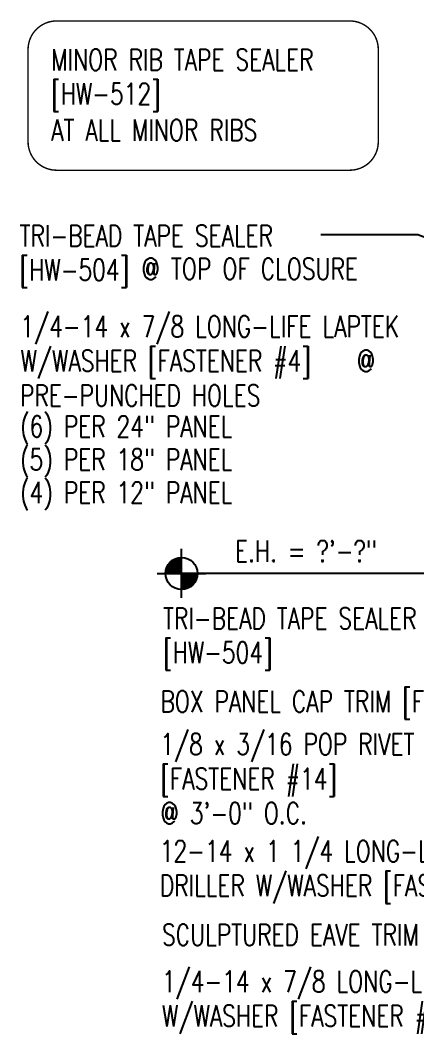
# Model space of a CAD drawing. Header units: inches. Extents: x 1.3 to 41.3, y 3.2 to 47.8.
# Drawn here: x 8.43 to 15.41, y 13.8 to 31.62 of the extents above; entities that cross this region are included whole.
import ezdxf

# ---------------------------------------------------------------- set-up
doc = ezdxf.new("R2010")
doc.units = ezdxf.units.IN
doc.header["$MEASUREMENT"] = 0
doc.layers.add('SECTION', color=11, linetype='Continuous')
doc.layers.add('TEXT', color=2, linetype='Continuous')
doc.styles.add('TEXT1', font='ROMANS.shx', dxfattribs={"width": 0.75, "height": 0.375})
doc.dimstyles.new('DETAIL$7', dxfattribs={"dimscale": 4, "dimtxt": 0.09375, "dimasz": 0.125, "dimexe": 0.0625, "dimexo": 0.125, "dimgap": 0.0625, "dimtad": 1, "dimdec": 4, "dimzin": 3, "dimdsep": 46, "dimlunit": 4, "dimtxsty": 'TEXT1', "dimblk": 'ARCHTICK', "dimcen": 0.0625, "dimclrd": 7, "dimclre": 7, "dimclrt": 2, "dimadec": 0, "dimazin": 0, "dimtfac": 0.59375, "dimtdec": 4, "dimtmove": 0, "dimatfit": 3, "dimfxl": 0, "dimfrac": 2, "dimtolj": 1, "dimtzin": 3, "dimarcsym": 0})

# ---------------------------------------------------------------- blocks, each defined once
blk = doc.blocks.new('_ArchTick')
at = {"color": 0, "linetype": 'ByBlock', "const_width": 0.15}
blk.add_lwpolyline([(-0.5, -0.5), (0.5, 0.5)], dxfattribs=at)
blk = doc.blocks.new('wp')
at = {"layer": 'SECTION'}
for p, q in [((0, -0.0958), (0, 0.0958)), ((-0.0958, 0), (0.0958, 0))]:
    blk.add_line(p, q, dxfattribs=at)
at = {"layer": 'SECTION', "const_width": 0.0625}
for points in [[(0, 0.0312, 0.414214), (-0.0312, 0, 1)], [(0, -0.0312, 0.414214), (0.0312, 0, 1)]]:
    blk.add_lwpolyline(points, format="xyb", dxfattribs=at)
at = {"layer": 'SECTION'}
blk.add_circle((0, 0), 0.0625, dxfattribs=at)
blk = doc.blocks.new('FD-F4')
at = {"layer": 'TEXT', "style": 'TEXT1', "width": 0.75}
for s, p in [('1/4-14 x 7/8 LONG-LIFE LAPTEK', (0.0047, -0.0408)), ('W/WASHER [FASTENER #4]', (0.0047, -0.1926))]:
    blk.add_text(s, height=0.09375, dxfattribs=at).set_placement(p)
blk.add_attdef('(QUANTITY)', (1.4847, -0.1926), '', height=0.0938, dxfattribs=at)
at = {"layer": 'TEXT', "style": 'TEXT1', "flags": 1}
for tag, p in [('Color', (0.0624, -0.4349)), ('Calc', (0.0624, -0.4349)), ('Opt1', (0.0624, -0.4349)), ('Opt2', (0.0624, -0.4349)), ('Opt3', (0.0624, -0.4349)), ('Description', (0.0624, -0.4349)), ('Multiple', (0.0624, -0.4349)), ('Part', (0.0624, -0.4349)), ('Spare1', (0.0624, -0.6224)), ('Spare2', (0.0624, -0.6224)), ('Spare3', (0.0624, -0.6224)), ('Spare4', (0.0624, -0.6224)), ('Spare5', (0.0624, -0.6224)), ('Spare6', (0.0624, -0.6224)), ('Spare7', (0.0624, -0.6224)), ('Spare8', (0.0624, -0.6224)), ('Spare9', (0.0624, -0.6224)), ('Spare10', (0.0624, -0.6224))]:
    blk.add_attdef(tag, p, '', height=0.0938, dxfattribs=at)
blk = doc.blocks.new('dsc-HW-504')
at = {"layer": 'TEXT', "style": 'TEXT1', "width": 0.75}
for s, p in [('TRI-BEAD TAPE SEALER', (0, 0)), ('[HW-504]', (0, -0.6))]:
    blk.add_text(s, height=0.375, dxfattribs=at).set_placement(p)
at = {"layer": 'TEXT', "style": 'TEXT1', "flags": 1}
for tag, p in [('COLOR', (0, -1.2)), ('CALC', (0, -1.2)), ('OPT1', (0, -1.2)), ('OPT2', (0, -1.2)), ('OPT3', (0, -1.2)), ('GAGE', (0, -1.2)), ('SHPLN', (0, -1.2)), ('PART', (0, -1.2)), ('DESCRIPTION', (0, -1.2)), ('MULTIPLE', (0, -1.2)), ('SPARE1', (0, -1.8)), ('SPARE2', (0, -1.8)), ('SPARE3', (0, -1.8)), ('SPARE4', (0, -1.8)), ('SPARE5', (0, -1.8)), ('SPARE6', (0, -1.8)), ('SPARE7', (0, -1.8)), ('SPARE8', (0, -1.8)), ('SPARE9', (0, -1.8)), ('SPARE10', (0, -1.8))]:
    blk.add_attdef(tag, p, '', height=0.375, dxfattribs=at)
blk = doc.blocks.new('dsc-HW-512')
at = {"layer": 'TEXT', "style": 'TEXT1', "width": 0.75}
for s, p in [('MINOR RIB TAPE SEALER', (0, 0)), ('[HW-512]', (0, -0.6))]:
    blk.add_text(s, height=0.375, dxfattribs=at).set_placement(p)
at = {"layer": 'TEXT', "style": 'TEXT1', "flags": 1}
for tag, p in [('COLOR', (0, -1.2)), ('CALC', (0, -1.2)), ('OPT1', (0, -1.2)), ('OPT2', (0, -1.2)), ('OPT3', (0, -1.2)), ('GAGE', (0, -1.2)), ('SHPLN', (0, -1.2)), ('PART', (0, -1.2)), ('DESCRIPTION', (0, -1.2)), ('MULTIPLE', (0, -1.2)), ('SPARE1', (0, -1.8)), ('SPARE2', (0, -1.8)), ('SPARE3', (0, -1.8)), ('SPARE4', (0, -1.8)), ('SPARE5', (0, -1.8)), ('SPARE6', (0, -1.8)), ('SPARE7', (0, -1.8)), ('SPARE8', (0, -1.8)), ('SPARE9', (0, -1.8)), ('SPARE10', (0, -1.8))]:
    blk.add_attdef(tag, p, '', height=0.375, dxfattribs=at)
blk = doc.blocks.new('FD-F3')
at = {"layer": 'TEXT', "style": 'TEXT1', "width": 0.75}
for s, p in [('12-14 x 1 1/4 LONG-LIFE SELF-', (0.0047, -0.0408)), ('DRILLER W/WASHER [FASTENER #3]', (0.0047, -0.1926))]:
    blk.add_text(s, height=0.09375, dxfattribs=at).set_placement(p)
blk.add_attdef('(QUANTITY)', (0.0047, -0.3444), '', height=0.0938, dxfattribs=at)
blk = doc.blocks.new('FD-F14')
at = {"layer": 'TEXT', "style": 'TEXT1', "width": 0.75}
for s, p in [('1/8 x 3/16 POP RIVET', (0.0047, -0.0408)), ('[FASTENER #14]', (0.0047, -0.1926))]:
    blk.add_text(s, height=0.09375, dxfattribs=at).set_placement(p)
blk.add_attdef('(QUANTITY)', (0.0047, -0.3444), '', height=0.0938, dxfattribs=at)

msp = doc.modelspace()

# ---------------------------------------------------------------- linework, layer by layer
at = {"layer": 'TEXT'}
msp.add_line((18.3734, 21.89532), (11.26862, 21.89532), dxfattribs=at)
at = {"layer": 'TEXT', "const_width": 0.025}
msp.add_lwpolyline([(9.06822, 31.61177), (14.23203, 31.61177, -0.41421356), (14.73203, 31.11177), (14.73203, 29.48698, -0.41421356), (14.23203, 28.98698), (9.06822, 28.98698, -0.41421356), (8.56822, 29.48698), (8.56822, 31.11177, -0.41421356)], format="xyb", close=True, dxfattribs=at)

# ---------------------------------------------------------------- block references
for name, p in [('dsc-HW-512', (8.9738, 30.74368, 0)), ('dsc-HW-504', (8.41872, 27.64706)), ('dsc-HW-504', (10.94332, 20.91768, 0))]:
    msp.add_blockref(name, p)
at = {"layer": 'TEXT', "xscale": 4, "yscale": 4, "zscale": 4}
for name, p, values in [('FD-F4', (8.41493, 26.21611), {'(QUANTITY)': '@'}), ('FD-F14', (10.87655, 18.86803), {'(QUANTITY)': '@ 3\'-0" O.C.'}), ('FD-F4', (10.90515, 14.69453), {'(QUANTITY)': '@ 12" O.C.'})]:
    msp.add_blockref(name, p, dxfattribs=at).add_auto_attribs(values)
at = {"layer": 'TEXT'}
for name, p, xscale, yscale, zscale in [('wp', (11.26862, 21.89532), 4.5, 4.5, 4.5), ('FD-F3', (10.86797, 16.98687), 4, 4, 4)]:
    msp.add_blockref(name, p, dxfattribs=dict(at, xscale=xscale, yscale=yscale, zscale=zscale))

# ---------------------------------------------------------------- texts
at = {"layer": 'TEXT', "style": 'TEXT1', "width": 0.75}
for s, p in [('AT ALL MINOR RIBS', (8.9738, 29.50426, 0)), ('@ TOP OF CLOSURE', (10.56504, 27.06421)), ('PRE-PUNCHED HOLES', (8.42599, 24.83831)), ('(6) PER 24" PANEL', (8.42599, 24.29395)), ('(5) PER 18" PANEL', (8.42599, 23.71232)), ('(4) PER 12" PANEL', (8.42599, 23.1307)), ('E.H. = ?\'-?"', (12.21004, 22.09985)), ('BOX PANEL CAP TRIM [FL-272]', (10.89768, 19.45468)), ('SCULPTURED EAVE TRIM [FL-251]', (10.92475, 15.35235))]:
    msp.add_text(s, height=0.375, dxfattribs=at).set_placement(p)

# ---------------------------------------------------------------- leaders
at = {"layer": 'TEXT'}
msp.add_leader([(22.40132, 25.2274), (15.42816, 27.85145), (13.71813, 27.85145)], dimstyle='DETAIL$7', dxfattribs=at)

doc.saveas('drawing.dxf')
